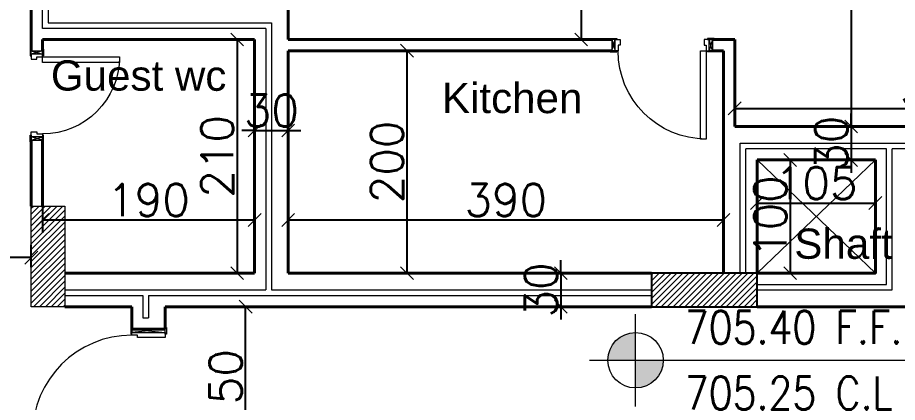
# Model space of a CAD drawing. Header units: metres. Extents: x -322116 to -321123, y -26723 to -26468.
# Drawn here: x -321658.53 to -321650.65, y -26549.11 to -26545.67 of the extents above; entities that cross this region are included whole.
import ezdxf

# ---------------------------------------------------------------- set-up
doc = ezdxf.new("R2010")
doc.units = ezdxf.units.M
doc.header["$LTSCALE"] = 7
doc.header["$MEASUREMENT"] = 0
doc.header["$PDMODE"] = 34
doc.header["$PDSIZE"] = 0.5
doc.layers.add('020-HATCH', color=7, linetype='Continuous')
for name, color, linetype, lineweight in [('1363TRXX-AS003$0$A-FLOR-IDEN', 4, 'Continuous', 18), ('A-ANNO-TXT3', 6, 'Continuous', 30), ('A-DOOR', 134, 'Continuous', 18), ('A-GRID-DIMS', 142, 'Continuous', 9), ('A-PATT', 8, 'Continuous', 5), ('A-WALL-BLWO', 7, 'Continuous', 40), ('L-Structure', 5, 'Continuous', 15), ('PATT-CONC', 8, 'Continuous', 9), ('XREF-W09-A-ELEV04$0$A--SECT-TILE', 32, 'Continuous', 5)]:
    doc.layers.add(name, color=color, linetype=linetype, lineweight=lineweight)
doc.styles.add('1363TRXX-AS003$0$EG_SIMPLEX', font='SIMPLEX.shx')
doc.styles.add('EG_SIMPLEX', font='SIMPLEX.shx')
doc.styles.get("Standard").update_dxf_attribs({"font": 'romans.shx', "height": 0.5})
doc.dimstyles.new('ERGA-M-0200', dxfattribs={"dimscale": 1.15, "dimtxt": 0.2, "dimasz": 0.2, "dimexe": 0.1, "dimexo": 0.1, "dimgap": 0.06, "dimtad": 1, "dimdec": 1, "dimlfac": 100, "dimrnd": 5, "dimdsep": 46, "dimtxsty": 'EG_SIMPLEX', "dimblk1": 'OBLIQUE', "dimblk2": 'OBLIQUE', "dimsah": 1, "dimcen": 0.3, "dimclrd": 256, "dimclre": 256, "dimclrt": 2, "dimadec": 0, "dimazin": 0, "dimtfac": 1, "dimtdec": 1, "dimtix": 1, "dimtmove": 2, "dimatfit": 3, "dimldrblk": 'OBLIQUE', "dimfxl": 1, "dimtolj": 1, "dimtzin": 0, "dimarcsym": 0})

# ---------------------------------------------------------------- blocks, each defined once
blk = doc.blocks.new('1363TRXX-AS003$0$TAG-LEV-PL1')
h = blk.add_hatch(color=256)
h.paths.add_polyline_path([(0, 168.7, 0.414214), (-168.8, 0), (0, 0)])
h.paths.add_polyline_path([(168.7, 0), (0, 0), (0, -168.8, 0.414214)])
for p, q in [((0, -281.3), (0, 281.3)), ((-281.3, 0), (1859, 0))]:
    blk.add_line(p, q)
blk.add_circle((0, 0), 168.7)
at = {"style": '1363TRXX-AS003$0$EG_SIMPLEX', "width": 0.85}
for tag, p in [('F.F.L.', (450, 150)), ('C.L.', (450, -450))]:
    blk.add_attdef(tag, p, '', height=300, dxfattribs=at)
blk = doc.blocks.new('block')
at = {"layer": 'PATT-CONC', "transparency": 33554610}
h = blk.add_hatch(dxfattribs=at)
h.set_pattern_fill('ANSI31', color=8, scale=0.3)
h.set_pattern_definition([(45, (195, 0), (-0.0265165042945, 0.0265165042945), [])])
h.paths.add_polyline_path([(-321663.3289, -26546.4581), (-321663.3289, -26546.7581), (-321664.2289, -26546.7581), (-321664.2289, -26546.4581)])
h.paths.add_polyline_path([(-321642.2287, -26538.8081), (-321641.9287, -26538.8081), (-321641.9287, -26537.8081), (-321642.2287, -26537.8081)])
h.paths.add_polyline_path([(-321648.4118, -26538.8081), (-321648.1118, -26538.8081), (-321648.1118, -26537.8081), (-321648.4118, -26537.8081)])
h.paths.add_polyline_path([(-321652.2118, -26539.3081), (-321651.9118, -26539.3081), (-321651.9118, -26538.5081), (-321652.2118, -26538.5081)])
h.paths.add_polyline_path([(-321658.4118, -26538.8081), (-321658.1118, -26538.8081), (-321658.1118, -26537.8081), (-321658.4118, -26537.8081)])
h.paths.add_polyline_path([(-321658.4118, -26547.3581), (-321658.1118, -26547.3581), (-321658.1118, -26548.2581), (-321658.4118, -26548.2581)])
h.paths.add_polyline_path([(-321648.4133, -26544.1348), (-321648.1133, -26544.1348), (-321648.1133, -26545.0348), (-321648.4133, -26545.0348)])
h.paths.add_polyline_path([(-321664.6118, -26538.7081), (-321664.3118, -26538.7081), (-321664.3118, -26537.8081), (-321664.6118, -26537.8081)])
h.paths.add_polyline_path([(-321640.8018, -26544.1348), (-321641.1018, -26544.1348), (-321641.1018, -26545.0348), (-321640.8018, -26545.0348)])
h.paths.add_polyline_path([(-321651.9118, -26547.9581), (-321652.8563, -26547.9581), (-321652.8563, -26548.2581), (-321651.9118, -26548.2581)])
at = {"layer": '020-HATCH', "color": 5}
blk.add_lwpolyline([(-321651.9118, -26547.9581), (-321652.8563, -26547.9581), (-321652.8563, -26548.2581), (-321651.9118, -26548.2581)], close=True, dxfattribs=at)
at = {"layer": 'L-Structure'}
blk.add_lwpolyline([(-321658.4118, -26547.3581), (-321658.1118, -26547.3581), (-321658.1118, -26548.2581), (-321658.4118, -26548.2581)], close=True, dxfattribs=at)
blk = doc.blocks.new('*U571')
for p, q in [((-250, -50), (-220, -150)), ((-250, -150), (-220, -50)), ((550, -50), (520, -150)), ((550, -150), (520, -50))]:
    blk.add_line(p, q)
for points in [[(445, 640), (445, -50), (495, -50), (495, 640)], [(-265, -40), (-205, -40), (-205, -50), (-265, -50)], [(-220, -150), (-250, -150), (-250, -50), (-220, -50)], [(-195, -50), (-220, -50), (-220, -150), (-175, -150), (-175, -100), (-195, -100), (-195, -50)], [(495, -50), (520, -50), (520, -150), (475, -150), (475, -100), (495, -100), (495, -50)], [(565, -40), (505, -40), (505, -50), (565, -50)], [(520, -150), (550, -150), (550, -50), (520, -50)], [(-265, -160), (-205, -160), (-205, -150), (-265, -150)], [(565, -160), (505, -160), (505, -150), (565, -150)]]:
    blk.add_lwpolyline(points, close=True)
blk.add_arc((495, -50), 690, 90, 180)
blk = doc.blocks.new('*U64')
for p, q in [((-200, 0), (-170, -300)), ((-200, -300), (-170, 0)), ((800, 0), (770, -300)), ((800, -300), (770, 0))]:
    blk.add_line(p, q)
for points in [[(-95, 890), (-95, 0), (-145, 0), (-145, 890)], [(-215, 10), (-155, 10), (-155, 0), (-215, 0)], [(-170, -300), (-200, -300), (-200, 0), (-170, 0)], [(-145, 0), (-170, 0), (-170, -300), (-125, -300), (-125, -50), (-145, -50), (-145, 0)], [(745, 0), (770, 0), (770, -300), (725, -300), (725, -50), (745, -50), (745, 0)], [(815, 10), (755, 10), (755, 0), (815, 0)], [(770, -300), (800, -300), (800, 0), (770, 0)], [(-215, -310), (-155, -310), (-155, -300), (-215, -300)], [(815, -310), (755, -310), (755, -300), (815, -300)]]:
    blk.add_lwpolyline(points, close=True)
blk.add_arc((-145, 0), 890, 0, 90)
blk = doc.blocks.new('_OBLIQUE')
at = {"color": 0, "linetype": 'ByBlock'}
blk.add_line((-0.5, -0.5), (0.5, 0.5), dxfattribs=at)
blk = doc.blocks.new('*D381')
at = {"layer": 'A-GRID-DIMS', "lineweight": -2, "transparency": 16777216}
for p, q in [((-321651.1464, -26539.1581), (-321650.9532, -26539.1581)), ((-321651.0682, -26539.1581), (-321651.0682, -26546.6456)), ((-321651.1464, -26546.6456), (-321650.9532, -26546.6456))]:
    blk.add_line(p, q, dxfattribs=at)
at = {"layer": 'Defpoints', "color": 0, "transparency": 16777216}
for p in [(-321651.2614, -26539.1581), (-321651.2614, -26546.6456), (-321651.0682, -26546.6456)]:
    blk.add_point(p, dxfattribs=at)
at = {"layer": 'A-GRID-DIMS', "lineweight": -2, "transparency": 16777216, "xscale": 0.115, "yscale": 0.115, "zscale": 0.115}
for p, rotation in [((-321651.0682, -26539.1581), 90), ((-321651.0682, -26546.6456), 270)]:
    blk.add_blockref('_OBLIQUE', p, dxfattribs=dict(at, rotation=rotation))
at = {"layer": 'A-GRID-DIMS', "color": 2, "transparency": 16777216, "insert": (-321651.2465, -26542.9018), "char_height": 0.2875, "attachment_point": 5, "rotation": 90, "style": 'EG_SIMPLEX'}
blk.add_mtext('\\A1;750', dxfattribs=at)
blk = doc.blocks.new('*D385')
at = {"layer": 'A-GRID-DIMS', "lineweight": -2, "transparency": 16777216}
for p, q in [((-321656.5686, -26545.8679), (-321656.5686, -26547.9581)), ((-321656.5298, -26545.8679), (-321656.4536, -26545.8679)), ((-321656.6731, -26547.9581), (-321656.4536, -26547.9581))]:
    blk.add_line(p, q, dxfattribs=at)
at = {"layer": 'Defpoints', "color": 0, "transparency": 16777216}
for p in [(-321656.6448, -26545.8679), (-321656.7881, -26547.9581), (-321656.5686, -26547.9581)]:
    blk.add_point(p, dxfattribs=at)
at = {"layer": 'A-GRID-DIMS', "lineweight": -2, "transparency": 16777216, "xscale": 0.115, "yscale": 0.115, "zscale": 0.115}
for p, rotation in [((-321656.5686, -26545.8679), 90), ((-321656.5686, -26547.9581), 270)]:
    blk.add_blockref('_OBLIQUE', p, dxfattribs=dict(at, rotation=rotation))
at = {"layer": 'A-GRID-DIMS', "color": 2, "transparency": 16777216, "insert": (-321656.7468, -26546.913), "char_height": 0.2875, "attachment_point": 5, "rotation": 90, "style": 'EG_SIMPLEX'}
blk.add_mtext('\\A1;210', dxfattribs=at)
blk = doc.blocks.new('*D386')
at = {"layer": 'A-GRID-DIMS', "lineweight": -2, "transparency": 16777216}
for p, q in [((-321658.3119, -26547.1418), (-321658.3119, -26547.597)), ((-321656.4118, -26547.3767), (-321656.4118, -26547.367)), ((-321658.3119, -26547.482), (-321656.4118, -26547.482))]:
    blk.add_line(p, q, dxfattribs=at)
at = {"layer": 'Defpoints', "color": 0, "transparency": 16777216}
for p in [(-321658.3119, -26547.0268), (-321656.4118, -26547.482), (-321656.4118, -26547.4917, 0)]:
    blk.add_point(p, dxfattribs=at)
at = {"layer": 'A-GRID-DIMS', "lineweight": -2, "transparency": 16777216, "xscale": 0.115, "yscale": 0.115, "zscale": 0.115, "rotation": 180}
blk.add_blockref('_OBLIQUE', (-321658.3119, -26547.482), dxfattribs=at)
at = {"layer": 'A-GRID-DIMS', "lineweight": -2, "transparency": 16777216, "xscale": 0.115, "yscale": 0.115, "zscale": 0.115}
blk.add_blockref('_OBLIQUE', (-321656.4118, -26547.482), dxfattribs=at)
at = {"layer": 'A-GRID-DIMS', "color": 2, "transparency": 16777216, "insert": (-321657.3619, -26547.3037), "char_height": 0.2875, "attachment_point": 5, "style": 'EG_SIMPLEX'}
blk.add_mtext('\\A1;190', dxfattribs=at)
blk = doc.blocks.new('*D388')
at = {"layer": 'A-GRID-DIMS', "lineweight": -2, "transparency": 16777216}
for p, q in [((-321656.0235, -26548.2581), (-321656.6078, -26548.2581)), ((-321656.4928, -26549.7581), (-321656.4928, -26548.2581)), ((-321655.8235, -26549.7581), (-321656.6078, -26549.7581))]:
    blk.add_line(p, q, dxfattribs=at)
at = {"layer": 'Defpoints', "color": 0, "transparency": 16777216}
for p in [(-321656.4928, -26548.2581), (-321655.9085, -26548.2581), (-321655.7085, -26549.7581)]:
    blk.add_point(p, dxfattribs=at)
at = {"layer": 'A-GRID-DIMS', "lineweight": -2, "transparency": 16777216, "xscale": 0.115, "yscale": 0.115, "zscale": 0.115}
for p, rotation in [((-321656.4928, -26548.2581), 90), ((-321656.4928, -26549.7581), 270)]:
    blk.add_blockref('_OBLIQUE', p, dxfattribs=dict(at, rotation=rotation))
at = {"layer": 'A-GRID-DIMS', "color": 2, "transparency": 16777216, "insert": (-321656.671, -26549.0081), "char_height": 0.2875, "attachment_point": 5, "rotation": 90, "style": 'EG_SIMPLEX'}
blk.add_mtext('\\A1;150', dxfattribs=at)
blk = doc.blocks.new('*D360')
at = {"layer": 'A-GRID-DIMS', "lineweight": -2, "transparency": 16777216}
for p, q in [((-321656.4118, -26546.637), (-321656.4118, -26546.5664)), ((-321656.1118, -26546.648), (-321656.1118, -26546.5664)), ((-321656.4118, -26546.6814), (-321656.5268, -26546.6814)), ((-321656.4118, -26546.6814), (-321656.1118, -26546.6814)), ((-321656.1118, -26546.6814), (-321655.9968, -26546.6814))]:
    blk.add_line(p, q, dxfattribs=at)
at = {"layer": 'Defpoints', "color": 0, "transparency": 16777216}
for p in [(-321656.4118, -26546.752, 0), (-321656.1118, -26546.6814), (-321656.1118, -26546.763, 0)]:
    blk.add_point(p, dxfattribs=at)
at = {"layer": 'A-GRID-DIMS', "lineweight": -2, "transparency": 16777216, "xscale": 0.115, "yscale": 0.115, "zscale": 0.115}
blk.add_blockref('_OBLIQUE', (-321656.4118, -26546.6814), dxfattribs=at)
at = {"layer": 'A-GRID-DIMS', "lineweight": -2, "transparency": 16777216, "xscale": 0.115, "yscale": 0.115, "zscale": 0.115, "rotation": 180}
blk.add_blockref('_OBLIQUE', (-321656.1118, -26546.6814), dxfattribs=at)
at = {"layer": 'A-GRID-DIMS', "color": 2, "transparency": 16777216, "insert": (-321656.2618, -26546.5031), "char_height": 0.2875, "attachment_point": 5, "style": 'EG_SIMPLEX'}
blk.add_mtext('\\A1;30', dxfattribs=at)
blk = doc.blocks.new('*D361')
at = {"layer": 'A-GRID-DIMS', "lineweight": -2, "transparency": 16777216}
for p, q in [((-321653.6686, -26547.9581), (-321653.6686, -26547.8431)), ((-321653.6803, -26547.9581), (-321653.7836, -26547.9581)), ((-321653.6686, -26547.9581), (-321653.6686, -26548.2581)), ((-321653.6803, -26548.2581), (-321653.7836, -26548.2581)), ((-321653.6686, -26548.2581), (-321653.6686, -26548.3731))]:
    blk.add_line(p, q, dxfattribs=at)
at = {"layer": 'Defpoints', "color": 0, "transparency": 16777216}
for p in [(-321653.5653, -26547.9581), (-321653.6686, -26548.2581), (-321653.5653, -26548.2581)]:
    blk.add_point(p, dxfattribs=at)
at = {"layer": 'A-GRID-DIMS', "lineweight": -2, "transparency": 16777216, "xscale": 0.115, "yscale": 0.115, "zscale": 0.115}
for p, rotation in [((-321653.6686, -26547.9581), 270), ((-321653.6686, -26548.2581), 90)]:
    blk.add_blockref('_OBLIQUE', p, dxfattribs=dict(at, rotation=rotation))
at = {"layer": 'A-GRID-DIMS', "color": 2, "transparency": 16777216, "insert": (-321653.8469, -26548.1081), "char_height": 0.2875, "attachment_point": 5, "rotation": 90, "style": 'EG_SIMPLEX'}
blk.add_mtext('\\A1;30', dxfattribs=at)
blk = doc.blocks.new('*D362')
at = {"layer": 'A-GRID-DIMS', "lineweight": -2, "transparency": 16777216}
for p, q in [((-321651.0682, -26546.6456), (-321651.0682, -26546.5306)), ((-321651.0682, -26546.6456), (-321651.0682, -26546.9456)), ((-321651.0036, -26546.6456), (-321650.9532, -26546.6456)), ((-321651.0682, -26546.9456), (-321651.0682, -26547.0606)), ((-321651.0036, -26546.9456), (-321650.9532, -26546.9456))]:
    blk.add_line(p, q, dxfattribs=at)
at = {"layer": 'Defpoints', "color": 0, "transparency": 16777216}
for p in [(-321651.1186, -26546.6456), (-321651.1186, -26546.9456), (-321651.0682, -26546.9456)]:
    blk.add_point(p, dxfattribs=at)
at = {"layer": 'A-GRID-DIMS', "lineweight": -2, "transparency": 16777216, "xscale": 0.115, "yscale": 0.115, "zscale": 0.115}
for p, rotation in [((-321651.0682, -26546.6456), 270), ((-321651.0682, -26546.9456), 90)]:
    blk.add_blockref('_OBLIQUE', p, dxfattribs=dict(at, rotation=rotation))
at = {"layer": 'A-GRID-DIMS', "color": 2, "transparency": 16777216, "insert": (-321651.2465, -26546.7956), "char_height": 0.2875, "attachment_point": 5, "rotation": 90, "style": 'EG_SIMPLEX'}
blk.add_mtext('\\A1;30', dxfattribs=at)
blk = doc.blocks.new('*D425')
at = {"layer": 'A-GRID-DIMS', "lineweight": -2, "transparency": 16777216}
for p, q in [((-321652.2118, -26547.2464), (-321652.2118, -26547.597)), ((-321656.1118, -26547.429), (-321656.1118, -26547.367)), ((-321656.1118, -26547.482), (-321652.2118, -26547.482))]:
    blk.add_line(p, q, dxfattribs=at)
at = {"layer": 'Defpoints', "color": 0, "transparency": 16777216}
for p in [(-321652.2118, -26547.1314), (-321652.2118, -26547.482), (-321656.1118, -26547.544, 0)]:
    blk.add_point(p, dxfattribs=at)
at = {"layer": 'A-GRID-DIMS', "lineweight": -2, "transparency": 16777216, "xscale": 0.115, "yscale": 0.115, "zscale": 0.115, "rotation": 180}
blk.add_blockref('_OBLIQUE', (-321656.1118, -26547.482), dxfattribs=at)
at = {"layer": 'A-GRID-DIMS', "lineweight": -2, "transparency": 16777216, "xscale": 0.115, "yscale": 0.115, "zscale": 0.115}
blk.add_blockref('_OBLIQUE', (-321652.2118, -26547.482), dxfattribs=at)
at = {"layer": 'A-GRID-DIMS', "color": 2, "transparency": 16777216, "insert": (-321654.1618, -26547.3037), "char_height": 0.2875, "attachment_point": 5, "style": 'EG_SIMPLEX'}
blk.add_mtext('\\A1;390', dxfattribs=at)
blk = doc.blocks.new('*D426')
at = {"layer": 'A-GRID-DIMS', "lineweight": -2, "transparency": 16777216}
for p, q in [((-321655.1331, -26545.9679), (-321655.1627, -26545.9679)), ((-321655.0477, -26545.9679), (-321655.0477, -26547.9581)), ((-321655.1331, -26547.9581), (-321655.1627, -26547.9581))]:
    blk.add_line(p, q, dxfattribs=at)
at = {"layer": 'Defpoints', "color": 0, "transparency": 16777216}
for p in [(-321655.0181, -26545.9679), (-321655.0477, -26547.9581), (-321655.0181, -26547.9581)]:
    blk.add_point(p, dxfattribs=at)
at = {"layer": 'A-GRID-DIMS', "lineweight": -2, "transparency": 16777216, "xscale": 0.115, "yscale": 0.115, "zscale": 0.115}
for p, rotation in [((-321655.0477, -26545.9679), 90), ((-321655.0477, -26547.9581), 270)]:
    blk.add_blockref('_OBLIQUE', p, dxfattribs=dict(at, rotation=rotation))
at = {"layer": 'A-GRID-DIMS', "color": 2, "transparency": 16777216, "insert": (-321655.2259, -26546.963), "char_height": 0.2875, "attachment_point": 5, "rotation": 90, "style": 'EG_SIMPLEX'}
blk.add_mtext('\\A1;200', dxfattribs=at)
blk = doc.blocks.new('*D423')
at = {"layer": 'A-GRID-DIMS', "lineweight": -2, "transparency": 16777216}
for p, q in [((-321652.1118, -26546.3618), (-321652.1118, -26546.5988)), ((-321648.4118, -26546.3618), (-321648.4118, -26546.5988)), ((-321652.1118, -26546.4838), (-321648.4118, -26546.4838))]:
    blk.add_line(p, q, dxfattribs=at)
at = {"layer": 'Defpoints', "color": 0, "transparency": 16777216}
for p in [(-321652.1118, -26546.2468), (-321648.4118, -26546.2468), (-321648.4118, -26546.4838)]:
    blk.add_point(p, dxfattribs=at)
at = {"layer": 'A-GRID-DIMS', "lineweight": -2, "transparency": 16777216, "xscale": 0.115, "yscale": 0.115, "zscale": 0.115, "rotation": 180}
blk.add_blockref('_OBLIQUE', (-321652.1118, -26546.4838), dxfattribs=at)
at = {"layer": 'A-GRID-DIMS', "lineweight": -2, "transparency": 16777216, "xscale": 0.115, "yscale": 0.115, "zscale": 0.115}
blk.add_blockref('_OBLIQUE', (-321648.4118, -26546.4838), dxfattribs=at)
at = {"layer": 'A-GRID-DIMS', "color": 2, "transparency": 16777216, "insert": (-321650.2618, -26546.3055), "char_height": 0.2875, "attachment_point": 5, "style": 'EG_SIMPLEX'}
blk.add_mtext('\\A1;370', dxfattribs=at)
blk = doc.blocks.new('*D424')
at = {"layer": 'A-GRID-DIMS', "lineweight": -2, "transparency": 16777216}
for p, q in [((-321653.6337, -26544.7081), (-321653.3718, -26544.7081)), ((-321653.4868, -26544.7081), (-321653.4868, -26545.8679)), ((-321653.6337, -26545.8679), (-321653.3718, -26545.8679))]:
    blk.add_line(p, q, dxfattribs=at)
at = {"layer": 'Defpoints', "color": 0, "transparency": 16777216}
for p in [(-321653.7487, -26544.7081), (-321653.7487, -26545.8679), (-321653.4868, -26545.8679)]:
    blk.add_point(p, dxfattribs=at)
at = {"layer": 'A-GRID-DIMS', "lineweight": -2, "transparency": 16777216, "xscale": 0.115, "yscale": 0.115, "zscale": 0.115}
for p, rotation in [((-321653.4868, -26544.7081), 90), ((-321653.4868, -26545.8679), 270)]:
    blk.add_blockref('_OBLIQUE', p, dxfattribs=dict(at, rotation=rotation))
at = {"layer": 'A-GRID-DIMS', "color": 2, "transparency": 16777216, "insert": (-321653.665, -26545.288), "char_height": 0.2875, "attachment_point": 5, "rotation": 90, "style": 'EG_SIMPLEX'}
blk.add_mtext('\\A1;115', dxfattribs=at)
blk = doc.blocks.new('*U572')
for p, q in [((-350, -50), (-320, -150)), ((-350, -150), (-320, -50)), ((550, -50), (520, -150)), ((550, -150), (520, -50))]:
    blk.add_line(p, q)
for points in [[(445, 740), (445, -50), (495, -50), (495, 740)], [(-365, -40), (-305, -40), (-305, -50), (-365, -50)], [(-320, -150), (-350, -150), (-350, -50), (-320, -50)], [(-295, -50), (-320, -50), (-320, -150), (-275, -150), (-275, -100), (-295, -100), (-295, -50)], [(495, -50), (520, -50), (520, -150), (475, -150), (475, -100), (495, -100), (495, -50)], [(565, -40), (505, -40), (505, -50), (565, -50)], [(520, -150), (550, -150), (550, -50), (520, -50)], [(-365, -160), (-305, -160), (-305, -150), (-365, -150)], [(565, -160), (505, -160), (505, -150), (565, -150)]]:
    blk.add_lwpolyline(points, close=True)
blk.add_arc((495, -50), 790, 90, 180)
blk = doc.blocks.new('*D435')
at = {"layer": 'A-GRID-DIMS', "lineweight": -2, "transparency": 16777216}
for p, q in [((-321660.2118, -26547.9043), (-321660.2118, -26547.7038)), ((-321658.4118, -26547.9043), (-321658.4118, -26547.7038)), ((-321658.4118, -26547.8188), (-321660.2118, -26547.8188))]:
    blk.add_line(p, q, dxfattribs=at)
at = {"layer": 'Defpoints', "color": 0, "transparency": 16777216}
for p in [(-321660.2118, -26547.8188), (-321660.2118, -26548.0193), (-321658.4118, -26548.0193)]:
    blk.add_point(p, dxfattribs=at)
at = {"layer": 'A-GRID-DIMS', "lineweight": -2, "transparency": 16777216, "xscale": 0.115, "yscale": 0.115, "zscale": 0.115, "rotation": 180}
blk.add_blockref('_OBLIQUE', (-321660.2118, -26547.8188), dxfattribs=at)
at = {"layer": 'A-GRID-DIMS', "lineweight": -2, "transparency": 16777216, "xscale": 0.115, "yscale": 0.115, "zscale": 0.115}
blk.add_blockref('_OBLIQUE', (-321658.4118, -26547.8188), dxfattribs=at)
at = {"layer": 'A-GRID-DIMS', "color": 2, "transparency": 16777216, "insert": (-321659.3118, -26547.6405), "char_height": 0.2875, "attachment_point": 5, "style": 'EG_SIMPLEX'}
blk.add_mtext('\\A1;180', dxfattribs=at)
blk = doc.blocks.new('*D566')
at = {"layer": 'A-GRID-DIMS', "lineweight": -2, "transparency": 16777216}
for p, q in [((-321651.6147, -26546.9456), (-321651.6147, -26547.9581)), ((-321651.5417, -26546.9456), (-321651.4997, -26546.9456)), ((-321651.5417, -26547.9581), (-321651.4997, -26547.9581))]:
    blk.add_line(p, q, dxfattribs=at)
at = {"layer": 'Defpoints', "color": 0, "transparency": 16777216}
for p in [(-321651.6567, -26546.9456), (-321651.6567, -26547.9581), (-321651.6147, -26547.9581)]:
    blk.add_point(p, dxfattribs=at)
at = {"layer": 'A-GRID-DIMS', "lineweight": -2, "transparency": 16777216, "xscale": 0.115, "yscale": 0.115, "zscale": 0.115}
for p, rotation in [((-321651.6147, -26546.9456), 90), ((-321651.6147, -26547.9581), 270)]:
    blk.add_blockref('_OBLIQUE', p, dxfattribs=dict(at, rotation=rotation))
at = {"layer": 'A-GRID-DIMS', "color": 2, "transparency": 16777216, "insert": (-321651.7929, -26547.4518), "char_height": 0.2875, "attachment_point": 5, "rotation": 90, "style": 'EG_SIMPLEX'}
blk.add_mtext('\\A1;100', dxfattribs=at)
blk = doc.blocks.new('*D567')
at = {"layer": 'A-GRID-DIMS', "lineweight": -2, "transparency": 16777216}
for p, q in [((-321651.9118, -26547.3368), (-321651.9118, -26547.2156)), ((-321650.8518, -26547.3368), (-321650.8518, -26547.2156)), ((-321651.9118, -26547.3306), (-321650.8518, -26547.3306))]:
    blk.add_line(p, q, dxfattribs=at)
at = {"layer": 'Defpoints', "color": 0, "transparency": 16777216}
for p in [(-321650.8518, -26547.3306), (-321651.9118, -26547.4518), (-321650.8518, -26547.4518)]:
    blk.add_point(p, dxfattribs=at)
at = {"layer": 'A-GRID-DIMS', "lineweight": -2, "transparency": 16777216, "xscale": 0.115, "yscale": 0.115, "zscale": 0.115, "rotation": 180}
blk.add_blockref('_OBLIQUE', (-321651.9118, -26547.3306), dxfattribs=at)
at = {"layer": 'A-GRID-DIMS', "lineweight": -2, "transparency": 16777216, "xscale": 0.115, "yscale": 0.115, "zscale": 0.115}
blk.add_blockref('_OBLIQUE', (-321650.8518, -26547.3306), dxfattribs=at)
at = {"layer": 'A-GRID-DIMS', "color": 2, "transparency": 16777216, "insert": (-321651.3818, -26547.1523), "char_height": 0.2875, "attachment_point": 5, "style": 'EG_SIMPLEX'}
blk.add_mtext('\\A1;105', dxfattribs=at)

msp = doc.modelspace()

# ---------------------------------------------------------------- linework, layer by layer
at = {"layer": 'A-PATT'}
for p, q in [((-321651.9118, -26547.9581), (-321650.8518, -26546.9456)), ((-321650.8518, -26547.9581), (-321651.9118, -26546.9456))]:
    msp.add_line(p, q, dxfattribs=at)
at = {"layer": 'A-WALL-BLWO'}
for p, q in [((-321658.4118, -26545.9679, 0), (-321658.4118, -26538.8081, 0)), ((-321656.1118, -26545.8679), (-321656.1118, -26543.7331)), ((-321656.4118, -26545.8679), (-321658.3121, -26545.8679)), ((-321656.4118, -26545.8679), (-321656.4118, -26547.9581, 0)), ((-321653.2118, -26545.8679), (-321656.1118, -26545.8679)), ((-321652.1118, -26545.8679), (-321652.3118, -26545.8679)), ((-321652.1118, -26546.6456), (-321652.1118, -26545.8679)), ((-321656.1118, -26545.9679, 0), (-321656.1118, -26547.9581, 0)), ((-321653.2118, -26545.9679), (-321656.1118, -26545.9679)), ((-321652.2118, -26545.9679), (-321652.3118, -26545.9679)), ((-321652.2118, -26546.6456), (-321652.2118, -26545.9679)), ((-321652.2118, -26547.9581), (-321652.2118, -26546.6456)), ((-321652.1118, -26546.6456), (-321649.6124, -26546.6456)), ((-321658.4118, -26546.7678), (-321658.4118, -26547.3581)), ((-321651.9118, -26546.9456), (-321650.8518, -26546.9456)), ((-321651.9118, -26547.9581), (-321651.9118, -26546.9456)), ((-321656.4118, -26547.9581), (-321658.1118, -26547.9581)), ((-321656.1118, -26547.9581), (-321652.8563, -26547.9581)), ((-321658.1118, -26548.2581), (-321657.5118, -26548.2581)), ((-321657.5118, -26548.2581, 0), (-321657.5118, -26548.4581, 0)), ((-321657.2118, -26548.2581, 0), (-321652.8563, -26548.2581, 0)), ((-321657.2118, -26548.2581, 0), (-321657.2118, -26548.4581, 0)), ((-321657.5118, -26548.4581, 0), (-321657.2118, -26548.4581, 0))]:
    msp.add_line(p, q, dxfattribs=at)
for points in [[(-321658.3121, -26545.8679), (-321658.312, -26545.9679)], [(-321658.312, -26546.7679), (-321658.3119, -26547.3581)], [(-321651.9118, -26548.2581), (-321650.5518, -26548.2581), (-321650.5518, -26546.9456)], [(-321651.9118, -26547.9581), (-321650.8518, -26547.9581), (-321650.8518, -26546.9456)]]:
    msp.add_lwpolyline(points, dxfattribs=at)
at = {"layer": 'XREF-W09-A-ELEV04$0$A--SECT-TILE'}
for p, q in [((-321658.3118, -26545.7679, 0), (-321658.3118, -26538.8081)), ((-321658.2618, -26538.8081), (-321658.2618, -26545.7179)), ((-321658.2618, -26545.7179), (-321656.2618, -26545.7179)), ((-321656.2618, -26545.7179, 0), (-321656.2618, -26548.1081, 0)), ((-321656.3118, -26545.7679, 0), (-321658.3118, -26545.7679, 0)), ((-321656.3118, -26545.7679, 0), (-321656.3118, -26548.1081, 0)), ((-321652.0618, -26547.9581), (-321652.0618, -26546.7956)), ((-321652.0118, -26547.9581), (-321652.0118, -26546.8456)), ((-321658.1118, -26548.1081), (-321656.3118, -26548.1081)), ((-321658.1118, -26548.1581), (-321657.4118, -26548.1581)), ((-321657.4118, -26548.1581, 0), (-321657.4118, -26548.3581, 0)), ((-321657.3618, -26548.1581), (-321652.8563, -26548.1581)), ((-321657.3618, -26548.1581, 0), (-321657.3618, -26548.3581, 0)), ((-321656.2618, -26548.1081), (-321652.8563, -26548.1081)), ((-321657.4118, -26548.3581, 0), (-321657.3618, -26548.3581, 0))]:
    msp.add_line(p, q, dxfattribs=at)
for points in [[(-321652.0618, -26546.7956), (-321649.7674, -26546.7956), (-321649.7674, -26546.8456), (-321650.7018, -26546.8456)], [(-321650.7518, -26546.8456), (-321652.0118, -26546.8456)], [(-321651.9118, -26548.1081), (-321650.7018, -26548.1081), (-321650.7018, -26546.8456)], [(-321651.9118, -26548.0581), (-321650.7518, -26548.0581), (-321650.7518, -26546.8456)]]:
    msp.add_lwpolyline(points, dxfattribs=at)

# ---------------------------------------------------------------- block references
at = {"layer": '1363TRXX-AS003$0$A-FLOR-IDEN'}
ref = msp.add_blockref('1363TRXX-AS003$0$TAG-LEV-PL1', (-321652.9999, -26548.7372), dxfattribs=dict(at, xscale=0.0014700000362087, yscale=0.0014700000362087, zscale=0.0014700000362087))
ref.add_attrib('C.L.', '705.25 C.L', (-321652.5589, -26549.1782), dxfattribs={"layer": '0', "height": 0.294, "rotation": 360, "style": '1363TRXX-AS003$0$EG_SIMPLEX', "width": 0.85})
ref.add_attrib('F.F.L.', '705.40 F.F.L', (-321652.5589, -26548.5902), dxfattribs={"layer": '0', "height": 0.294, "rotation": 360, "style": '1363TRXX-AS003$0$EG_SIMPLEX', "width": 0.85})
at = {"layer": 'A-DOOR', "extrusion": (-1.49774e-07, 5.54664e-07, 1), "xscale": -0.0010000000000001, "yscale": 0.001, "zscale": 0.001, "rotation": 180}
msp.add_blockref('*U572', (-321652.8618, -26546.0179, 0.0335), dxfattribs=at)
at = {"layer": 'A-DOOR', "extrusion": (5.54664e-07, 1.49774e-07, -1), "xscale": 0.0010000000000001, "yscale": 0.0010000000000001, "zscale": -0.001, "rotation": 90}
msp.add_blockref('*U571', (321658.2621, -26546.5179, -0.1824), dxfattribs=at)
at = {"layer": 'A-DOOR', "extrusion": (1.49774e-07, -5.54664e-07, 1), "xscale": 0.0010000000000002, "yscale": 0.0010000000000002, "zscale": 0.0010000000000002, "rotation": 90}
msp.add_blockref('*U64', (-321657.5118, -26549.2581, -0.0335), dxfattribs=at)
at = {"layer": 'A-WALL-BLWO'}
msp.add_blockref('block', (0, 0), dxfattribs=at)

# ---------------------------------------------------------------- texts
at = {"layer": 'A-ANNO-TXT3', "lineweight": 5, "char_height": 0.27, "attachment_point": 1, "rotation": 359.90083}
for s, width, heights, insert in [('\\A1;{\\fArial Unicode MS|b0|i0|c0|p34;Guest wc}', 2.566172, [1.9732], (-321658.2364, -26546.0538, 0)), ('\\A1;{\\fArial Unicode MS|b0|i0|c0|p34;Kitchen}', 1.423931, [0.4674], (-321654.7336, -26546.2549)), ('\\A1;{\\fArial Unicode MS|b0|i0|c0|p34;Shaft}', 2.985678, [1.4075], (-321651.5773, -26547.5591))]:
    msp.add_mtext_dynamic_manual_height_columns(s, width=width, gutter_width=3.0774, heights=heights, dxfattribs=dict(at, insert=insert))

# ---------------------------------------------------------------- dimensions: what is measured, and where the dimension line sits
at = {"layer": 'A-GRID-DIMS'}
for base, p1, p2, picture, middle in [((-321651.06824, -26546.64555), (-321651.26135, -26539.15811), (-321651.26135, -26546.64555), '*D381', (-321651.24649, -26542.90183)), ((-321653.4868, -26545.8679), (-321653.7487, -26544.7081), (-321653.7487, -26545.8679), '*D424', (-321653.665, -26545.288)), ((-321656.5686, -26547.9581), (-321656.6448, -26545.8679), (-321656.7881, -26547.9581), '*D385', (-321656.7468, -26546.913)), ((-321655.0477, -26547.9581), (-321655.0181, -26545.9679), (-321655.0181, -26547.9581), '*D426', (-321655.2259, -26546.963)), ((-321651.0682, -26546.9456), (-321651.1186, -26546.6456), (-321651.1186, -26546.9456), '*D362', (-321651.2465, -26546.7956)), ((-321651.61467, -26547.95812), (-321651.6567, -26546.94555), (-321651.6567, -26547.95812), '*D566', (-321651.79292, -26547.45183)), ((-321653.6686, -26548.2581), (-321653.5653, -26547.9581), (-321653.5653, -26548.2581), '*D361', (-321653.8469, -26548.1081)), ((-321656.4928, -26548.2581), (-321655.7085, -26549.7581), (-321655.9085, -26548.2581), '*D388', (-321656.671, -26549.0081))]:
    dim = msp.add_linear_dim(base=base, p1=p1, p2=p2, angle=90, dimstyle='ERGA-M-0200', override={"dimtxt": 0.25, "dimasz": 0.1, "dimgap": 0.03, "dimfxl": 100}, dxfattribs=at)
    dim.commit()
    dim.dimension.update_dxf_attribs({"geometry": picture, "text_midpoint": middle})
for base, p1, p2, picture, middle in [((-321648.4118, -26546.4838), (-321652.1118, -26546.2468), (-321648.4118, -26546.2468), '*D423', (-321650.2618, -26546.3055)), ((-321656.1118, -26546.6814), (-321656.4118, -26546.752, 0), (-321656.1118, -26546.763, 0), '*D360', (-321656.2618, -26546.5031)), ((-321650.8518, -26547.3306), (-321651.9118, -26547.4518), (-321650.8518, -26547.4518), '*D567', (-321651.3818, -26547.1523)), ((-321656.4118, -26547.482), (-321658.3119, -26547.0268), (-321656.4118, -26547.4917, 0), '*D386', (-321657.3619, -26547.3037)), ((-321652.2118, -26547.482), (-321656.1118, -26547.544, 0), (-321652.2118, -26547.1314), '*D425', (-321654.1618, -26547.3037)), ((-321660.2118, -26547.8188), (-321658.4118, -26548.0193), (-321660.2118, -26548.0193), '*D435', (-321659.3118, -26547.6405))]:
    dim = msp.add_linear_dim(base=base, p1=p1, p2=p2, dimstyle='ERGA-M-0200', override={"dimtxt": 0.25, "dimasz": 0.1, "dimgap": 0.03, "dimfxl": 100}, dxfattribs=at)
    dim.commit()
    dim.dimension.update_dxf_attribs({"geometry": picture, "text_midpoint": middle})

doc.saveas('drawing.dxf')
